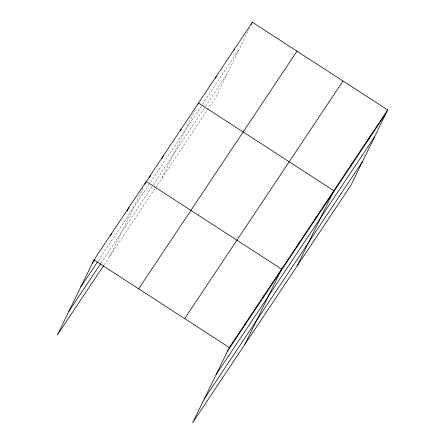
<?xml version="1.0" encoding="UTF-8"?>
<svg xmlns="http://www.w3.org/2000/svg" width="445" height="445" viewBox="0 0 445 445"><rect width="100%" height="100%" fill="white"/><g stroke="black" fill="none" stroke-linecap="round" stroke-linejoin="round"><path stroke-width="0.33" stroke-dasharray="2.23 1.67" d="M109.581 256.659L143.713 186.678M161.835 178.239L195.972 108.257M249.506 28.091L215.68 97.449L208.421 108.335M98.223 260.792L149.72 183.512M150.477 182.378L202.119 104.887M202.503 104.314L239.16 49.306M101.076 263.062L152.952 185.215M153.33 184.647L205.095 106.967M205.479 106.394L227.245 73.737M103.896 265.181L155.021 188.469M155.4 187.901L208.043 108.908"/><path stroke-width="0.67" d="M387.678 109.926L229.32 347.551L192.646 422.75L351.005 185.12L387.678 109.926L252.354 22.25L93.995 259.88L57.322 335.074L103.518 265.748M110.332 235.967L111.417 233.742M127.203 210.941L128.833 207.598M144.898 184.247L146.255 181.46L281.579 269.136L244.9 344.33M162.047 158.665L163.677 155.322M180.281 130.852L181.093 129.184M197.969 104.158L198.514 103.045L333.839 190.716L297.16 265.915M215.374 78.342L216.459 76.112M233.592 50.852L234.409 49.184M251.269 24.481L252.354 22.25M245.112 324.755L246.741 321.412M262.528 298.617L264.158 295.274M297.366 246.335L299.001 242.998M314.787 220.197L316.417 216.854M350.154 167.131L351.784 163.788M368.104 140.197L369.734 136.854M92.365 263.223L94.64 259.813M149.548 177.416L150.683 175.714M80.801 286.93L97.466 261.933M68.886 311.367L100.698 263.629M138.651 288.811L297.01 51.181M184.664 318.62L343.023 80.99M227.69 350.894L386.049 113.264M216.125 374.607L374.484 136.977M204.211 399.037L362.569 161.407M93.995 259.88L229.32 347.551"/></g></svg>
